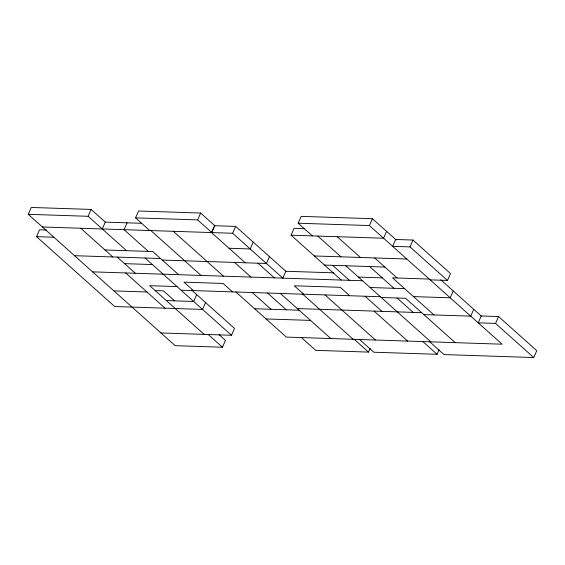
<?xml version="1.0" encoding="UTF-8"?>
<svg xmlns="http://www.w3.org/2000/svg" width="565" height="565" viewBox="0 0 565 565"><rect width="100%" height="100%" fill="white"/><g stroke="black" fill="none" stroke-linecap="round" stroke-linejoin="round"><path stroke-width="0.85" d="M218.987 334.586L225.456 340.37L222.448 347.228L175.185 345.674L28.25 214.319L31.259 207.461L91.12 209.431L105.295 222.109L141.773 223.309M205.568 302.55L202.553 309.415L114.674 306.513L36.534 236.664L39.543 229.807L46.485 230.033M28.25 214.319L88.112 216.296L91.12 209.431M102.279 228.966L105.295 222.109M127.069 222.822L124.06 229.68L148.355 251.397M135.558 217.857L138.566 210.999L200.639 213.047L214.813 225.718L211.804 232.575L197.63 219.905L135.558 217.857L149.732 230.527M197.63 219.905L200.639 213.047M214.121 226.466L211.444 232.561L245.252 262.781M196.684 294.612L193.675 301.477L166.35 300.573M232.632 233.26L235.647 226.403L285.834 271.271L282.825 278.128L232.632 233.26L42.424 226.989M253.205 242.095L250.196 248.96L229.009 248.261M160.954 332.947L231.488 335.278L234.496 328.413L191.563 290.036M269.449 256.623L266.44 263.481L162.233 260.041M341.26 280.049L291.067 235.181L294.075 228.324L304.415 228.663M312.346 235.888L298.179 223.217L301.187 216.36L372.413 218.704L396.263 240.026M298.179 223.217L369.397 225.562L372.413 218.704M386.58 231.375L383.571 238.232L291.067 235.181M412.987 240.04L395.634 239.468L392.626 246.326L409.978 246.898L412.987 240.04L450.496 273.573L447.487 280.431L430.135 279.859M301.435 337.58L315.722 350.349L368.507 352.094L370.181 348.28M453.222 290.947L450.213 297.804L413.488 296.597M359.552 339.494L373.783 352.221L437.084 354.304L439.09 349.735M473.738 309.288L470.73 316.146L423.842 314.606M498.57 316.548L481.218 315.976L478.209 322.834L495.554 323.406L498.57 316.548L536.75 350.681L533.741 357.539L444.041 354.58L429.753 341.811M214.46 225.703L235.647 226.403M36.534 236.664L53.88 237.236M314.302 255.952L406.8 259.003M105.005 249.97L152.72 251.545L178.618 274.689M74.523 255.691L160.531 258.523M324.487 265.063L384.871 267.054M124.547 263.636L152.373 264.554M285.247 271.249L333.767 272.846M429.238 279.061L392.52 277.846L434.005 314.938M358.415 277.09L382.314 277.874M92.611 271.857L362.511 280.756M370.068 287.507L404.597 288.644M177.014 286.582L149.69 285.685L204.163 334.374M181.033 290.177L380.4 296.745M381.227 297.487L405.592 298.285L455.213 342.651M155.191 290.601L163.447 290.876L174.606 300.848M113.918 290.904L146.964 291.992M297.282 308.575L421.681 312.671M254.638 308.744L299.111 310.206M266.037 318.935L310.517 320.404M409.978 246.898L447.487 280.431M495.554 323.406L533.741 357.539M440.771 279.816L481.585 316.301M369.397 225.562L502.101 344.198L286.342 337.086L235.888 291.985M374.68 257.944L397.117 278.001M337.192 236.707L360.421 257.471M369.644 266.553L393.975 288.298M397.089 298.009L413.185 312.396M317.763 236.064L340.999 256.835M345.745 265.762L430.855 341.846M422.853 341.585L437.084 354.304M332.63 265.331L349.396 280.318M365.061 296.244L381.982 311.364M374.101 311.103L407.633 341.083M349.707 295.735L340.278 287.31L294.323 285.791L303.751 294.217M324.995 294.923L375.443 340.017M354.22 339.318L368.507 352.094M302.734 294.188L353.182 339.283M257.965 263.198L274.35 277.846M280.367 293.447L330.815 338.548M234.56 262.428L250.945 277.076M267.542 293.023L286.286 309.79M252.258 292.522L271.009 309.281M173.286 231.304L223.472 276.172M232.512 291.872L223.083 283.446L183.964 282.154L193.392 290.579M150.869 230.562L201.055 275.43M145.057 258.014L231.488 335.278M88.112 216.296L126.574 250.683M208.217 334.508L222.448 347.228M117.23 257.096L135.317 273.262M80.717 228.253L112.816 256.948M125.649 272.944L165.065 308.179"/></g></svg>
